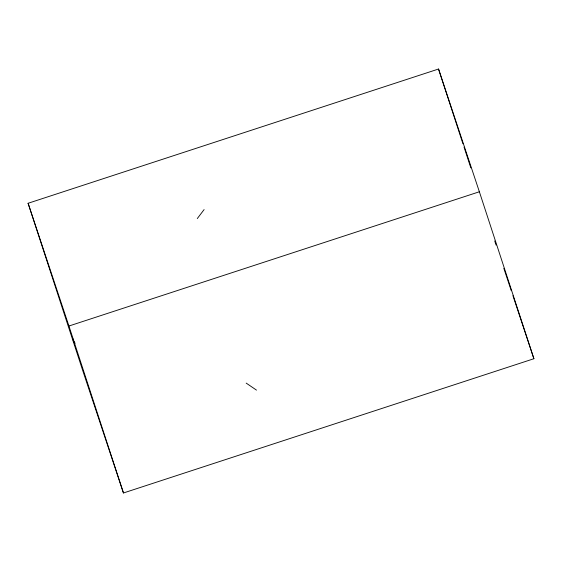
<?xml version="1.0" encoding="UTF-8"?>
<svg xmlns="http://www.w3.org/2000/svg" width="562" height="562" viewBox="0 0 562 562"><rect width="100%" height="100%" fill="white"/><g stroke="black" fill="none" stroke-linecap="round" stroke-linejoin="round"><path stroke-width="0.84" d="M197.29 218.562L204.104 209.584M28.1 203.275L438.543 69.021L479.372 191.768L533.9 358.725L123.457 492.979L82.628 370.232L28.1 203.275L68.929 326.023L123.457 492.979M68.929 326.023L479.372 191.768M256.483 390.119L246.191 383.108M75.125 343.312L73.158 340.221L73.088 338.942M494.722 240.958L496.106 245.102M503.826 268.327L511.279 290.716M512.93 295.689L533.9 358.725M438.543 69.021L462.955 143.781M464.043 147.103L470.823 167.869"/></g></svg>
